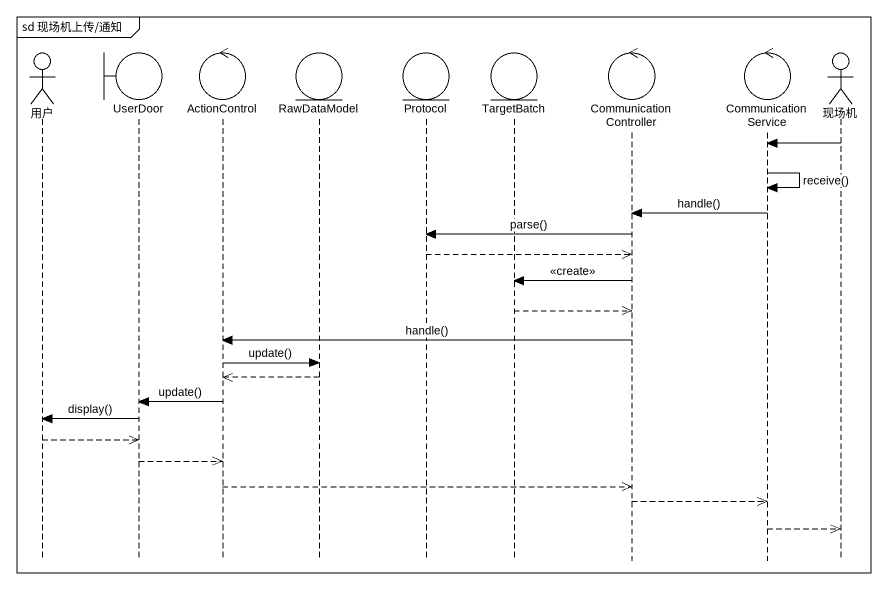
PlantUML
@startuml
mainframe sd 现场机上传/通知
hide footbox
actor 用户 #FFFFFF
boundary UserDoor #FFFFFF
control ActionControl #FFFFFF
entity RawDataModel #FFFFFF
entity "Protocol" as Protocol_ #FFFFFF
entity TargetBatch #FFFFFF
control CommunicationController #FFFFFF
control CommunicationService #FFFFFF
actor 现场机 #FFFFFF

现场机 -> CommunicationService
CommunicationService -> CommunicationService : receive()
CommunicationService -> CommunicationController : handle()
CommunicationController -> Protocol_ : parse()
Protocol_ -->> CommunicationController
CommunicationController -> TargetBatch : <<create>>
TargetBatch -->> CommunicationController
CommunicationController -> ActionControl : handle()
ActionControl -> RawDataModel : update()
RawDataModel -->> ActionControl
ActionControl -> UserDoor : update()
UserDoor -> 用户 : display()
用户 -->> UserDoor
UserDoor -->> ActionControl
ActionControl -->> CommunicationController
CommunicationController -->> CommunicationService
CommunicationService -->> 现场机
@enduml
